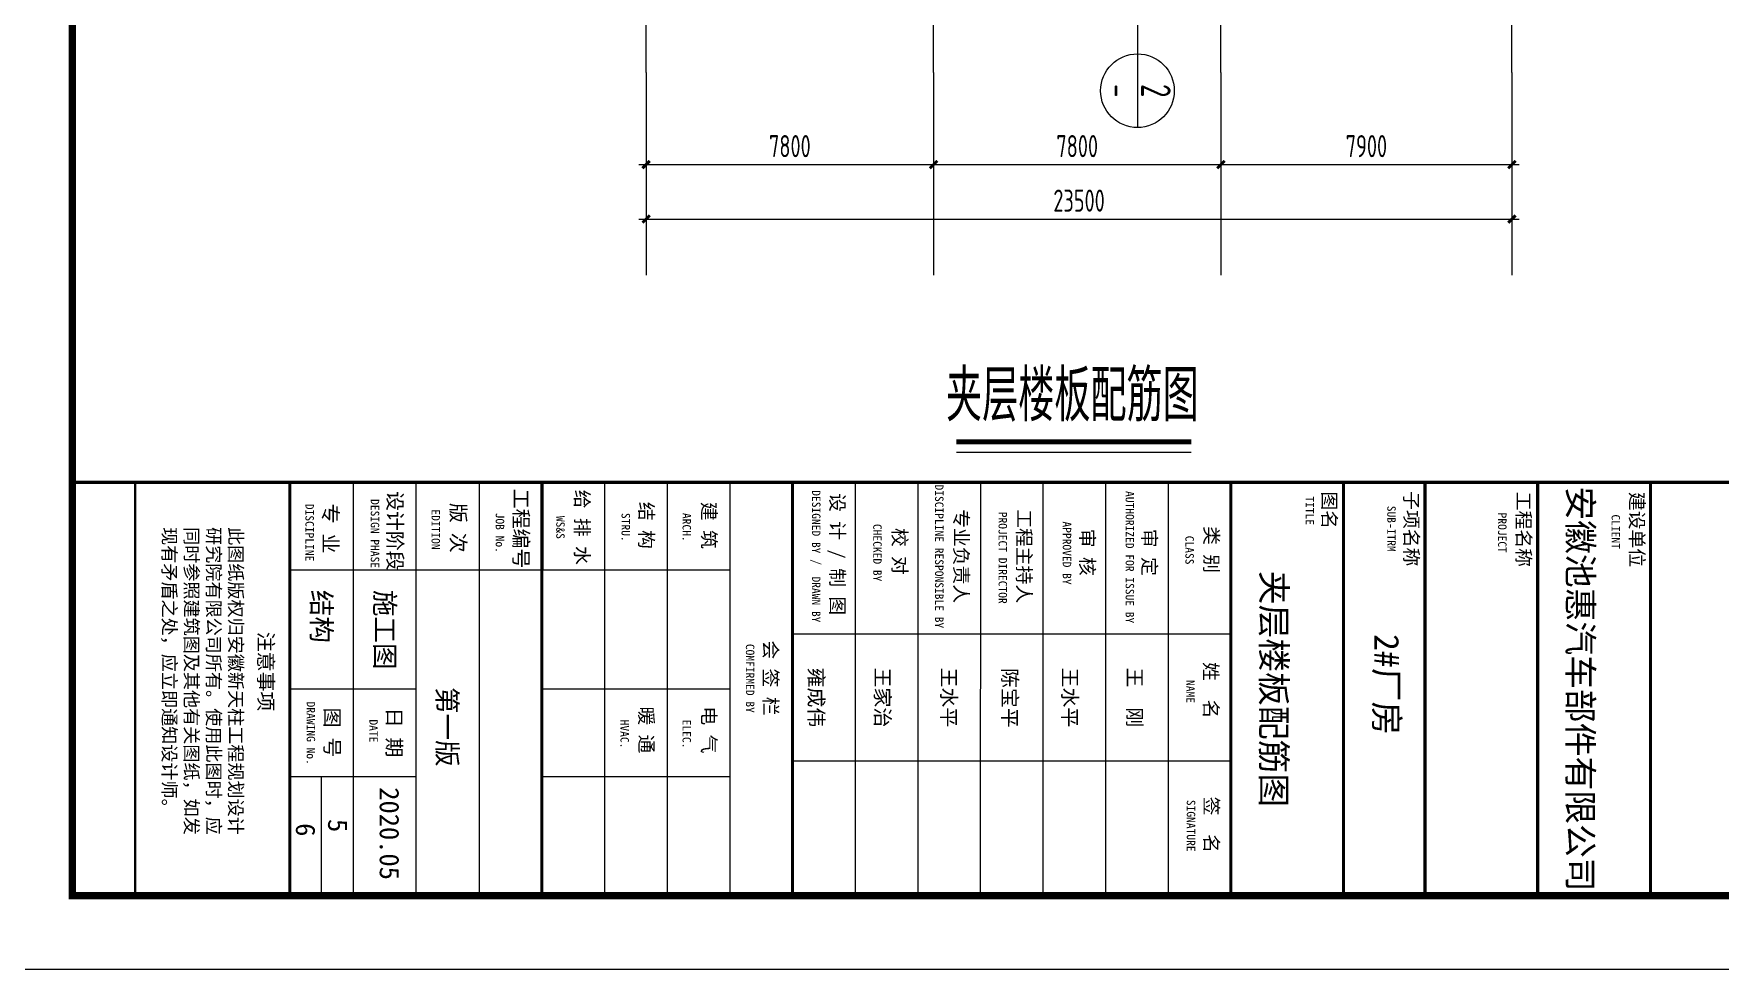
# Model space of a CAD drawing. Extents: x -32169 to 443031, y -120117 to 204739.
# Drawn here: x 301181 to 346960, y -120117 to -94711 of the extents above; entities that cross this region are included whole.
import ezdxf
from ezdxf.enums import TextEntityAlignment as Align

# ---------------------------------------------------------------- set-up
doc = ezdxf.new("R2010")
doc.units = 0
doc.header["$LTSCALE"] = 1000
doc.linetypes.add('CONTINOUS', pattern=[0])
doc.linetypes.add('DOTE', pattern=[2.42, 2, -0.2, 0.02, -0.2])
doc.layers.get('0').update_dxf_attribs({"linetype": 'CONTINUOUS'})
doc.layers.get('Defpoints').update_dxf_attribs({"linetype": 'CONTINUOUS'})
for name, color, linetype in [('46', 7, 'CONTINUOUS'), ('AXIS', 3, 'CONTINUOUS'), ('DIM', 3, 'CONTINUOUS'), ('DIM_SYMB', 3, 'CONTINOUS'), ('DOTE', 1, 'CONTINUOUS'), ('PUB_TEXT', 7, 'CONTINUOUS'), ('PUB_TITLE', 3, 'CONTINUOUS'), ('THIN', 7, 'CONTINUOUS')]:
    doc.layers.add(name, color=color, linetype=linetype)
doc.styles.add('TQ', font='')
doc.styles.add('TSSD_Dimension', font='Tssdeng.shx', dxfattribs={"width": 0.7, "bigfont": 'hztxt.shx'})
doc.styles.add('TSSD_Label', font='tssdeng.shx', dxfattribs={"width": 0.7, "bigfont": 'hztxt.shx'})
doc.styles.add('TSSD_Num', font='Tssdeng.shx', dxfattribs={"width": 0.7, "bigfont": 'hztxt.shx'})
doc.styles.get('TQ').set_extended_font_data('SimSun')
doc.dimstyles.new('TSSD_200_200', dxfattribs={"dimtxt": 600, "dimasz": 200, "dimexe": 200, "dimexo": 500, "dimgap": 200, "dimtad": 1, "dimdec": 0, "dimzin": 0, "dimdsep": 46, "dimtxsty": 'TSSD_Dimension', "dimblk": 'ARCHTICK', "dimblk1": 'ARCHTICK', "dimblk2": 'ARCHTICK', "dimcen": 0, "dimdle": 200, "dimclrt": 7, "dimadec": 0, "dimazin": 0, "dimtfac": 1, "dimtdec": 0, "dimtix": 1, "dimtmove": 2, "dimatfit": 3, "dimfxl": 1, "dimtolj": 1, "dimtzin": 0, "dimarcsym": 0})

# ---------------------------------------------------------------- blocks, each defined once
blk = doc.blocks.new('ly')
at = {"layer": 'PUB_TEXT', "color": 4, "insert": (-5884, 1715), "char_height": 212, "width": 5144.75, "attachment_point": 1, "style": 'TQ'}
blk.add_mtext('此图纸版权归安徽新天柱工程规划设计研究院有限公司所有。使用此图时，应同时参照建筑图及其他有关图纸，如发现有矛盾之处，应立即通知设计师。', dxfattribs=at)
blk = doc.blocks.new('_ArchTick')
at = {"color": 0, "linetype": 'ByBlock', "const_width": 0.4}
blk.add_lwpolyline([(-0.5, -0.5), (0.5, 0.5)], dxfattribs=at)
blk = doc.blocks.new('*D923')
at = {"layer": 'Defpoints', "color": 0}
for p in [(317805, -95763), (325605, -95763), (325605, -98264)]:
    blk.add_point(p, dxfattribs=at)
at = {"layer": 'DIM', "color": 0, "lineweight": -2}
for p, q in [((317805, -96263), (317805, -98464)), ((325605, -96263), (325605, -98464)), ((317605, -98264), (325805, -98264))]:
    blk.add_line(p, q, dxfattribs=at)
at = {"layer": 'DIM', "color": 0, "lineweight": -2, "xscale": 200, "yscale": 200, "zscale": 200, "rotation": 180}
blk.add_blockref('_ArchTick', (317805, -98264), dxfattribs=at)
at = {"layer": 'DIM', "color": 0, "lineweight": -2, "xscale": 200, "yscale": 200, "zscale": 200}
blk.add_blockref('_ArchTick', (325605, -98264), dxfattribs=at)
at = {"layer": 'DIM', "color": 7, "insert": (321705, -97764), "char_height": 600, "attachment_point": 5, "style": 'TSSD_Dimension'}
blk.add_mtext('\\A1;7800', dxfattribs=at)
blk = doc.blocks.new('*D924')
at = {"layer": 'Defpoints', "color": 0}
for p in [(325605, -95763), (333405, -95763), (333405, -98264)]:
    blk.add_point(p, dxfattribs=at)
at = {"layer": 'DIM', "color": 0, "lineweight": -2}
for p, q in [((325605, -96263), (325605, -98464)), ((333405, -96263), (333405, -98464)), ((325405, -98264), (333605, -98264))]:
    blk.add_line(p, q, dxfattribs=at)
at = {"layer": 'DIM', "color": 0, "lineweight": -2, "xscale": 200, "yscale": 200, "zscale": 200, "rotation": 180}
blk.add_blockref('_ArchTick', (325605, -98264), dxfattribs=at)
at = {"layer": 'DIM', "color": 0, "lineweight": -2, "xscale": 200, "yscale": 200, "zscale": 200}
blk.add_blockref('_ArchTick', (333405, -98264), dxfattribs=at)
at = {"layer": 'DIM', "color": 7, "insert": (329505, -97764), "char_height": 600, "attachment_point": 5, "style": 'TSSD_Dimension'}
blk.add_mtext('\\A1;7800', dxfattribs=at)
blk = doc.blocks.new('*D925')
at = {"layer": 'Defpoints', "color": 0}
for p in [(333405, -95763), (341305, -95763), (341305, -98264)]:
    blk.add_point(p, dxfattribs=at)
at = {"layer": 'DIM', "color": 0, "lineweight": -2}
for p, q in [((333405, -96263), (333405, -98464)), ((341305, -96263), (341305, -98464)), ((333205, -98264), (341505, -98264))]:
    blk.add_line(p, q, dxfattribs=at)
at = {"layer": 'DIM', "color": 0, "lineweight": -2, "xscale": 200, "yscale": 200, "zscale": 200, "rotation": 180}
blk.add_blockref('_ArchTick', (333405, -98264), dxfattribs=at)
at = {"layer": 'DIM', "color": 0, "lineweight": -2, "xscale": 200, "yscale": 200, "zscale": 200}
blk.add_blockref('_ArchTick', (341305, -98264), dxfattribs=at)
at = {"layer": 'DIM', "color": 7, "insert": (337355, -97764), "char_height": 600, "attachment_point": 5, "style": 'TSSD_Dimension'}
blk.add_mtext('\\A1;7900', dxfattribs=at)
blk = doc.blocks.new('*D922')
at = {"layer": 'Defpoints', "color": 0}
for p in [(317805, -96872), (341305, -96872), (341305, -99744)]:
    blk.add_point(p, dxfattribs=at)
at = {"layer": 'DIM', "color": 0, "lineweight": -2}
for p, q in [((317805, -97372), (317805, -99944)), ((341305, -97372), (341305, -99944)), ((317605, -99744), (341505, -99744))]:
    blk.add_line(p, q, dxfattribs=at)
at = {"layer": 'DIM', "color": 0, "lineweight": -2, "xscale": 200, "yscale": 200, "zscale": 200, "rotation": 180}
blk.add_blockref('_ArchTick', (317805, -99744), dxfattribs=at)
at = {"layer": 'DIM', "color": 0, "lineweight": -2, "xscale": 200, "yscale": 200, "zscale": 200}
blk.add_blockref('_ArchTick', (341305, -99744), dxfattribs=at)
at = {"layer": 'DIM', "color": 7, "insert": (329555, -99244), "char_height": 600, "attachment_point": 5, "style": 'TSSD_Dimension'}
blk.add_mtext('\\A1;23500', dxfattribs=at)
blk = doc.blocks.new('ts_idx')
at = {"color": 0, "linetype": 'ByBlock', "lineweight": -2}
blk.add_line((-0.5, 0), (0.5, 0), dxfattribs=at)
blk.add_circle((0, 0), 0.5, dxfattribs=at)
at = {"color": 0, "linetype": 'ByBlock', "lineweight": -2, "style": 'TSSD_Num', "width": 0.7}
for tag, p in [('1', (0, 0.25)), ('A', (0, -0.25))]:
    blk.add_attdef(tag, text='', height=0.286, dxfattribs=at).set_placement(p, align=Align.MIDDLE_CENTER)

msp = doc.modelspace()

# ---------------------------------------------------------------- linework, layer by layer
at = {"layer": 'AXIS'}
for p, q in [((317805.24457, -95762.90283), (317805.24457, -101263.6325)), ((325605.24457, -95762.90283), (325605.24457, -101263.6325)), ((333405.24457, -95762.90283), (333405.24457, -101263.6325)), ((341305.24457, -95762.90283), (341305.24457, -101263.6325))]:
    msp.add_line(p, q, dxfattribs=at)
at = {"layer": 'DIM_SYMB', "const_width": 140, "elevation": 0}
msp.add_lwpolyline([(326224.90754, -105791.57293), (332602.53048, -105791.57293)], dxfattribs=at)
at = {"layer": 'DIM_SYMB', "elevation": 0}
msp.add_lwpolyline([(326224.90754, -106071.57293), (332602.53048, -106071.57293)], dxfattribs=at)
at = {"layer": 'DOTE', "linetype": 'DOTE'}
for p, q in [((317805.24457, -95762.90283), (317805.24457, 15277.3647)), ((325605.24457, -95762.90283), (325605.24457, 15277.3647)), ((333405.24457, -95762.90283), (333405.24457, 15277.3647)), ((341305.24457, -95762.90283), (341305.24457, 15277.3647))]:
    msp.add_line(p, q, dxfattribs=at)
at = {"layer": 'PUB_TITLE', "lineweight": 40}
for p, q in [((303931.68338, -106892.13955), (303930.98681, -118112.07593)), ((314975.52578, -106892.82519), (314974.82922, -118112.76156))]:
    msp.add_line(p, q, dxfattribs=at)
at = {"layer": 'PUB_TITLE'}
for p, q in [((309853.45483, -106892.5072), (309852.75612, -118146.88682)), ((311553.44519, -106892.61274), (311552.74862, -118112.54911)), ((313275.53543, -106892.71965), (313274.83886, -118112.65602)), ((316675.51614, -106892.93073), (316674.81957, -118112.8671)), ((318375.5065, -106893.03627), (318374.80993, -118112.97264)), ((320075.49686, -106893.14181), (320074.80029, -118113.07818)), ((321775.48722, -106893.24735), (321774.79065, -118113.18373)), ((323475.47758, -106893.3529), (323474.78101, -118113.28927)), ((325175.46794, -106893.45844), (325174.77137, -118113.39481)), ((326875.4583, -106893.56398), (326874.76173, -118113.50035)), ((328575.44866, -106893.66952), (328574.75209, -118113.60589)), ((330275.43902, -106893.77506), (330274.74245, -118113.71143)), ((331975.42938, -106893.8806), (331974.73281, -118113.81697)), ((308131.22426, -109272.76456), (314975.378, -109273.18947)), ((314975.37807, -109272.05614), (320075.34915, -109272.37277)), ((321775.23181, -111007.2418), (333675.16433, -111007.98058)), ((308131.0238, -112501.61292), (311553.09695, -112501.82537)), ((314975.17755, -112502.03783), (320075.14862, -112502.35445)), ((308130.87604, -114881.59942), (311552.9492, -114881.81187)), ((308991.71687, -118112.39011), (308991.91744, -114881.65288)), ((314975.02979, -114882.02433), (320075.00087, -114882.34095)), ((321775.01756, -114458.22222), (333674.95008, -114458.96101))]:
    msp.add_line(p, q, dxfattribs=at)
msp.add_lwpolyline([(300230.54765, -120116.90179), (384230.54765, -120116.90179), (384230.54765, 28483.09821), (300230.54765, 28483.09821)], close=True, dxfattribs=at)
at = {"layer": 'PUB_TITLE', "const_width": 200}
msp.add_lwpolyline([(302230.54765, -118116.90179), (382230.54765, -118116.90179), (382230.54765, 23483.09821), (302230.54765, 23483.09821)], close=True, dxfattribs=at)
at = {"layer": 'PUB_TITLE', "lineweight": 40, "const_width": 84.99952, "elevation": 0}
for points in [[(382231.23934, -106897.00064), (302231.69302, -106892.03401)], [(382231.23934, -106897.00064), (302231.69302, -106892.03401)], [(308131.37204, -106892.40028), (308130.67889, -118057.15334)], [(321775.48722, -106893.24735), (321774.79065, -118113.18373)], [(333675.41974, -106893.98614), (333674.72317, -118113.92251)], [(336735.40238, -106894.17611), (336734.70581, -118114.11248)], [(338945.38985, -106894.31332), (338944.69328, -118114.24969)], [(342005.3725, -106894.50329), (342004.67593, -118114.43966)], [(345065.35514, -106894.69326), (345064.65857, -118114.62963)]]:
    msp.add_lwpolyline(points, dxfattribs=at)
at = {"layer": 'PUB_TITLE', "const_width": 84.99952, "elevation": 0}
msp.add_lwpolyline([(314975.52578, -106892.82519), (314974.82922, -118112.76156)], dxfattribs=at)
at = {"layer": 'THIN'}
msp.add_line((331140.86929, -93925.81806), (331140.86929, -95259.29181), dxfattribs=at)

# ---------------------------------------------------------------- block references
at = {"layer": 'PUB_TEXT', "xscale": 1.699990361781738, "yscale": 1.699990361781738, "zscale": 1.699990361781738, "rotation": 269.9964428963901}
msp.add_blockref('ly', (303930.98681, -118112.07593, 0), dxfattribs=at)
at = {"layer": 'THIN'}
ref = msp.add_blockref('ts_idx', (331140.86929, -96259.29181), dxfattribs=dict(at, xscale=2000, yscale=2000, zscale=2000, rotation=270))
ref.add_attrib('1', '2', dxfattribs={"height": 800, "rotation": 270, "style": 'TSSD_Num', "width": 0.7}).set_placement((331640.86929, -96259.29181), align=Align.MIDDLE_CENTER)
ref.add_attrib('-', '-', dxfattribs={"height": 800, "rotation": 270, "style": 'TSSD_Num', "width": 0.7}).set_placement((330640.86929, -96259.29181), align=Align.MIDDLE_CENTER)

# ---------------------------------------------------------------- texts
at = {"layer": '46', "linetype": 'Continuous', "style": 'TQ'}
for s, height, rotation, p in [('安徽池惠汽车部件有限公司', 672.1480882, 269.996442897, (342828.0288, -112504.52257, 0)), ('夹层楼板配筋图', 672.148088, 269.996442899, (334507.3016, -112504.00599, 0))]:
    msp.add_text(s, height=height, rotation=rotation, dxfattribs=at).set_placement(p, align=Align.CENTER)
for s, height, rotation, p in [('结构', 528.647446, 269.996442897, (308726.08965, -109813.72413, 0)), ('施工图', 528.647446, 269.996442897, (310448.17244, -109813.83104, 0)), ('2#厂房', 672.148069, 269.996442899, (337571.88309, -111012.70425)), ('第一版', 528.647446, 269.996442897, (312139.9396, -112450.50022, 0)), ('2020.05', 528.647446, 269.996442897, (310572.47462, -115173.60575, 0)), ('6', 528.64745, 269.996442897, (308297.00342, -116149.23718, 0)), ('5', 528.64745, 269.996442899, (309170.60695, -116036.11296, 0))]:
    msp.add_text(s, height=height, rotation=rotation, dxfattribs=at).set_placement(p)
at = {"layer": 'PUB_TEXT', "style": 'TSSD_Label', "width": 0.7}
msp.add_text('夹层楼板配筋图', height=1400, dxfattribs=at).set_placement((325944.26643, -105237.21277, 0))
at = {"layer": 'PUB_TEXT', "style": 'TQ'}
for s, height, p in [(' 工程编号', 395.997755, (314210.50311, -106799.39875, 0)), ('     DISCIPLINE', 229.4986989, (308555.93277, -106696.06489, 0)), ('  专 业', 395.997755, (309037.25208, -106934.94139, 0)), ('     DESIGN PHASE', 229.4986989, (310328.88717, -106567.26345, 0)), (' 设计阶段', 395.997755, (310790.49645, -106860.92643, 0)), ('  版 次', 395.997755, (312506.17948, -106915.26816, 0)), ('     EDITION', 229.4986989, (311978.26129, -106847.27139, 0)), ('      JOB No.', 229.4986989, (313721.19923, -106780.85265, 0)), ('注意事项', 395.997755, (307283.60606, -110951.65514, 0)), ('雍成伟', 395.997755, (322223.17569, -111924.10645, 0)), ('王家治', 395.997755, (324023.16548, -111924.2182, 0)), ('王水平', 395.997755, (325823.15527, -111924.32995, 0)), ('陈宝平', 395.997755, (327479.24529, -111936.61145, 0)), ('王水平', 395.997755, (329108.70903, -111924.53393, 0)), ('王  刚', 395.997755, (330868.19197, -111924.64316, 0)), ('     DRAWING No.', 229.4986989, (308590.18342, -112066.24809, 0)), ('图 号', 395.997755, (309085.14898, -113011.66926, 0)), ('         DATE', 229.4986989, (310290.69851, -111926.28923, 0)), ('日 期', 395.997755, (310769.02701, -113011.7738, 0))]:
    msp.add_text(s, height=height, rotation=269.996442897, dxfattribs=at).set_placement(p)
at = {"layer": 'PUB_TEXT', "attachment_point": 1, "rotation": 269.996442896, "style": 'TQ'}
for s, insert, char_height, width in [('给 排 水', (316253.68158, -107094.07224, 0), 373.99788, 4447.1747884), ('DISCIPLINE RESPONSIBLE BY', (325875.92015, -106952.05809, 0), 229.4986989, 4799.0727934), ('结 构', (317996.62287, -107424.13828, 0), 373.99788, 4011.9772556), ('建 筑', (319696.61323, -107424.24382, 0), 373.99788, 4011.9772556), ('DESIGNED BY /  DRAWN BY', (322536.72789, -107107.86651, 0), 229.4986989, 4799.0727934), ('设 计 / 制 图', (323183.97236, -107185.30429, 0), 373.99788, 5153.8975675), ('AUTHORIZED FOR ISSUE BY', (331048.79521, -107130.37595, 0), 229.4986989, 4799.0727934), ('TITLE', (335934.59448, -107273.31384, 0), 229.498699, 4799.0727934), ('图名', (336533.5783, -107139.87812, 0), 373.99788, 2223.5873942), ('SUB-ITRM', (338151.24724, -107529.09965, 0), 229.498699, 4799.0727934), ('子项名称', (338762.99447, -107133.94349, 0), 373.99788, 2223.5873942), ('工程名称', (341809.13423, -107150.43092, 0), 373.99788, 2223.5873942), ('建设单位', (344885.62834, -107153.63434, 0), 373.99788, 2223.5873942), ('   WS&S', (315593.43125, -107336.46148, 0), 229.498699, 4882.3723212), ('   STRU.', (317366.15315, -107255.38012, 0), 229.498699, 4799.0727934), ('   ARCH.', (319021.51102, -107255.48289, 0), 229.498699, 4799.0727934), ('CHECKED BY', (324197.56021, -108022.51617, 0), 229.498699, 4799.0727934), ('专业负责人', (326545.92784, -107623.55227, 0), 373.99788, 3323.0508893), ('PROJECT DIRECTOR', (327600.16072, -107692.31827, 0), 229.4986989, 4799.0727934), ('工程主持人', (328252.59722, -107625.4148, 0), 373.99788, 3479.1049636), ('APPROVED BY', (329342.29335, -107955.81114, 0), 229.4986989, 4799.0727934), ('PROJECT', (341159.18278, -107714.43027, 0), 229.498699, 4799.0727934), ('CLIENT', (344239.61677, -107765.72067, 0), 229.498699, 4799.0727934), ('校 对', (324872.66613, -108131.72553, 0), 373.99788, 4012.2621612), ('审 核', (329966.00439, -108154.89664, 0), 373.99788, 2855.6954016), ('审 定', (331650.98324, -108158.14592, 0), 373.99788, 1610.6718203), ('CLASS', (332670.99921, -108343.71846, 0), 229.498699, 4799.0727934), ('类 别', (333335.34778, -108083.99803, 0), 373.99788, 2223.5873942), ('会 签 栏', (321372.39072, -111186.16484, 0), 373.99788, 4447.1747884), ('COMFIRMED BY', (320741.90471, -111279.67719, 0), 229.4986989, 4799.0727934), ('姓  名', (333321.31477, -111773.43098, 0), 373.99788, 2324.9560466), ('NAME', (332695.26919, -112263.33884, 0), 229.498699, 4799.0727934), ('暖 通', (317996.278, -112979.12701, 0), 373.99788, 4011.9772556), ('电 气', (319696.26836, -112979.23255, 0), 373.99788, 4011.9772556), ('   HVAC.', (317336.04951, -112869.91857, 0), 229.498699, 4799.0727934), ('   ELEC.', (319021.16245, -112870.02319, 0), 229.498699, 4799.0727934), ('SIGNATURE', (332709.94494, -115515.32926, 0), 229.498699, 4799.0727934), ('签  名', (333334.89178, -115429.00636, 0), 373.99788, 2948.1265342)]:
    msp.add_mtext(s, dxfattribs=dict(at, insert=insert, char_height=char_height, width=width))

# ---------------------------------------------------------------- dimensions: what is measured, and where the dimension line sits
at = {"layer": 'DIM'}
for p1, p2, picture, middle in [((317805.24457, -95762.90283), (325605.24457, -95762.90283), '*D923', (321705.24457, -97763.6325)), ((325605.24457, -95762.90283), (333405.24457, -95762.90283), '*D924', (329505.24457, -97763.6325)), ((333405.24457, -95762.90283), (341305.24457, -95762.90283), '*D925', (337355.24457, -97763.6325))]:
    dim = msp.add_aligned_dim(p1=p1, p2=p2, distance=-2500.72967, dimstyle='TSSD_200_200', dxfattribs=at)
    dim.commit()
    dim.dimension.update_dxf_attribs({"geometry": picture, "text_midpoint": middle})
dim = msp.add_linear_dim(base=(341305.24457, -99744.10174), p1=(317805.24457, -96872.09751), p2=(341305.24457, -96872.09751), dimstyle='TSSD_200_200', dxfattribs=at)
dim.commit()
dim.dimension.update_dxf_attribs({"geometry": '*D922', "text_midpoint": (329555.24457, -99244.10174)})

doc.saveas('drawing.dxf')
